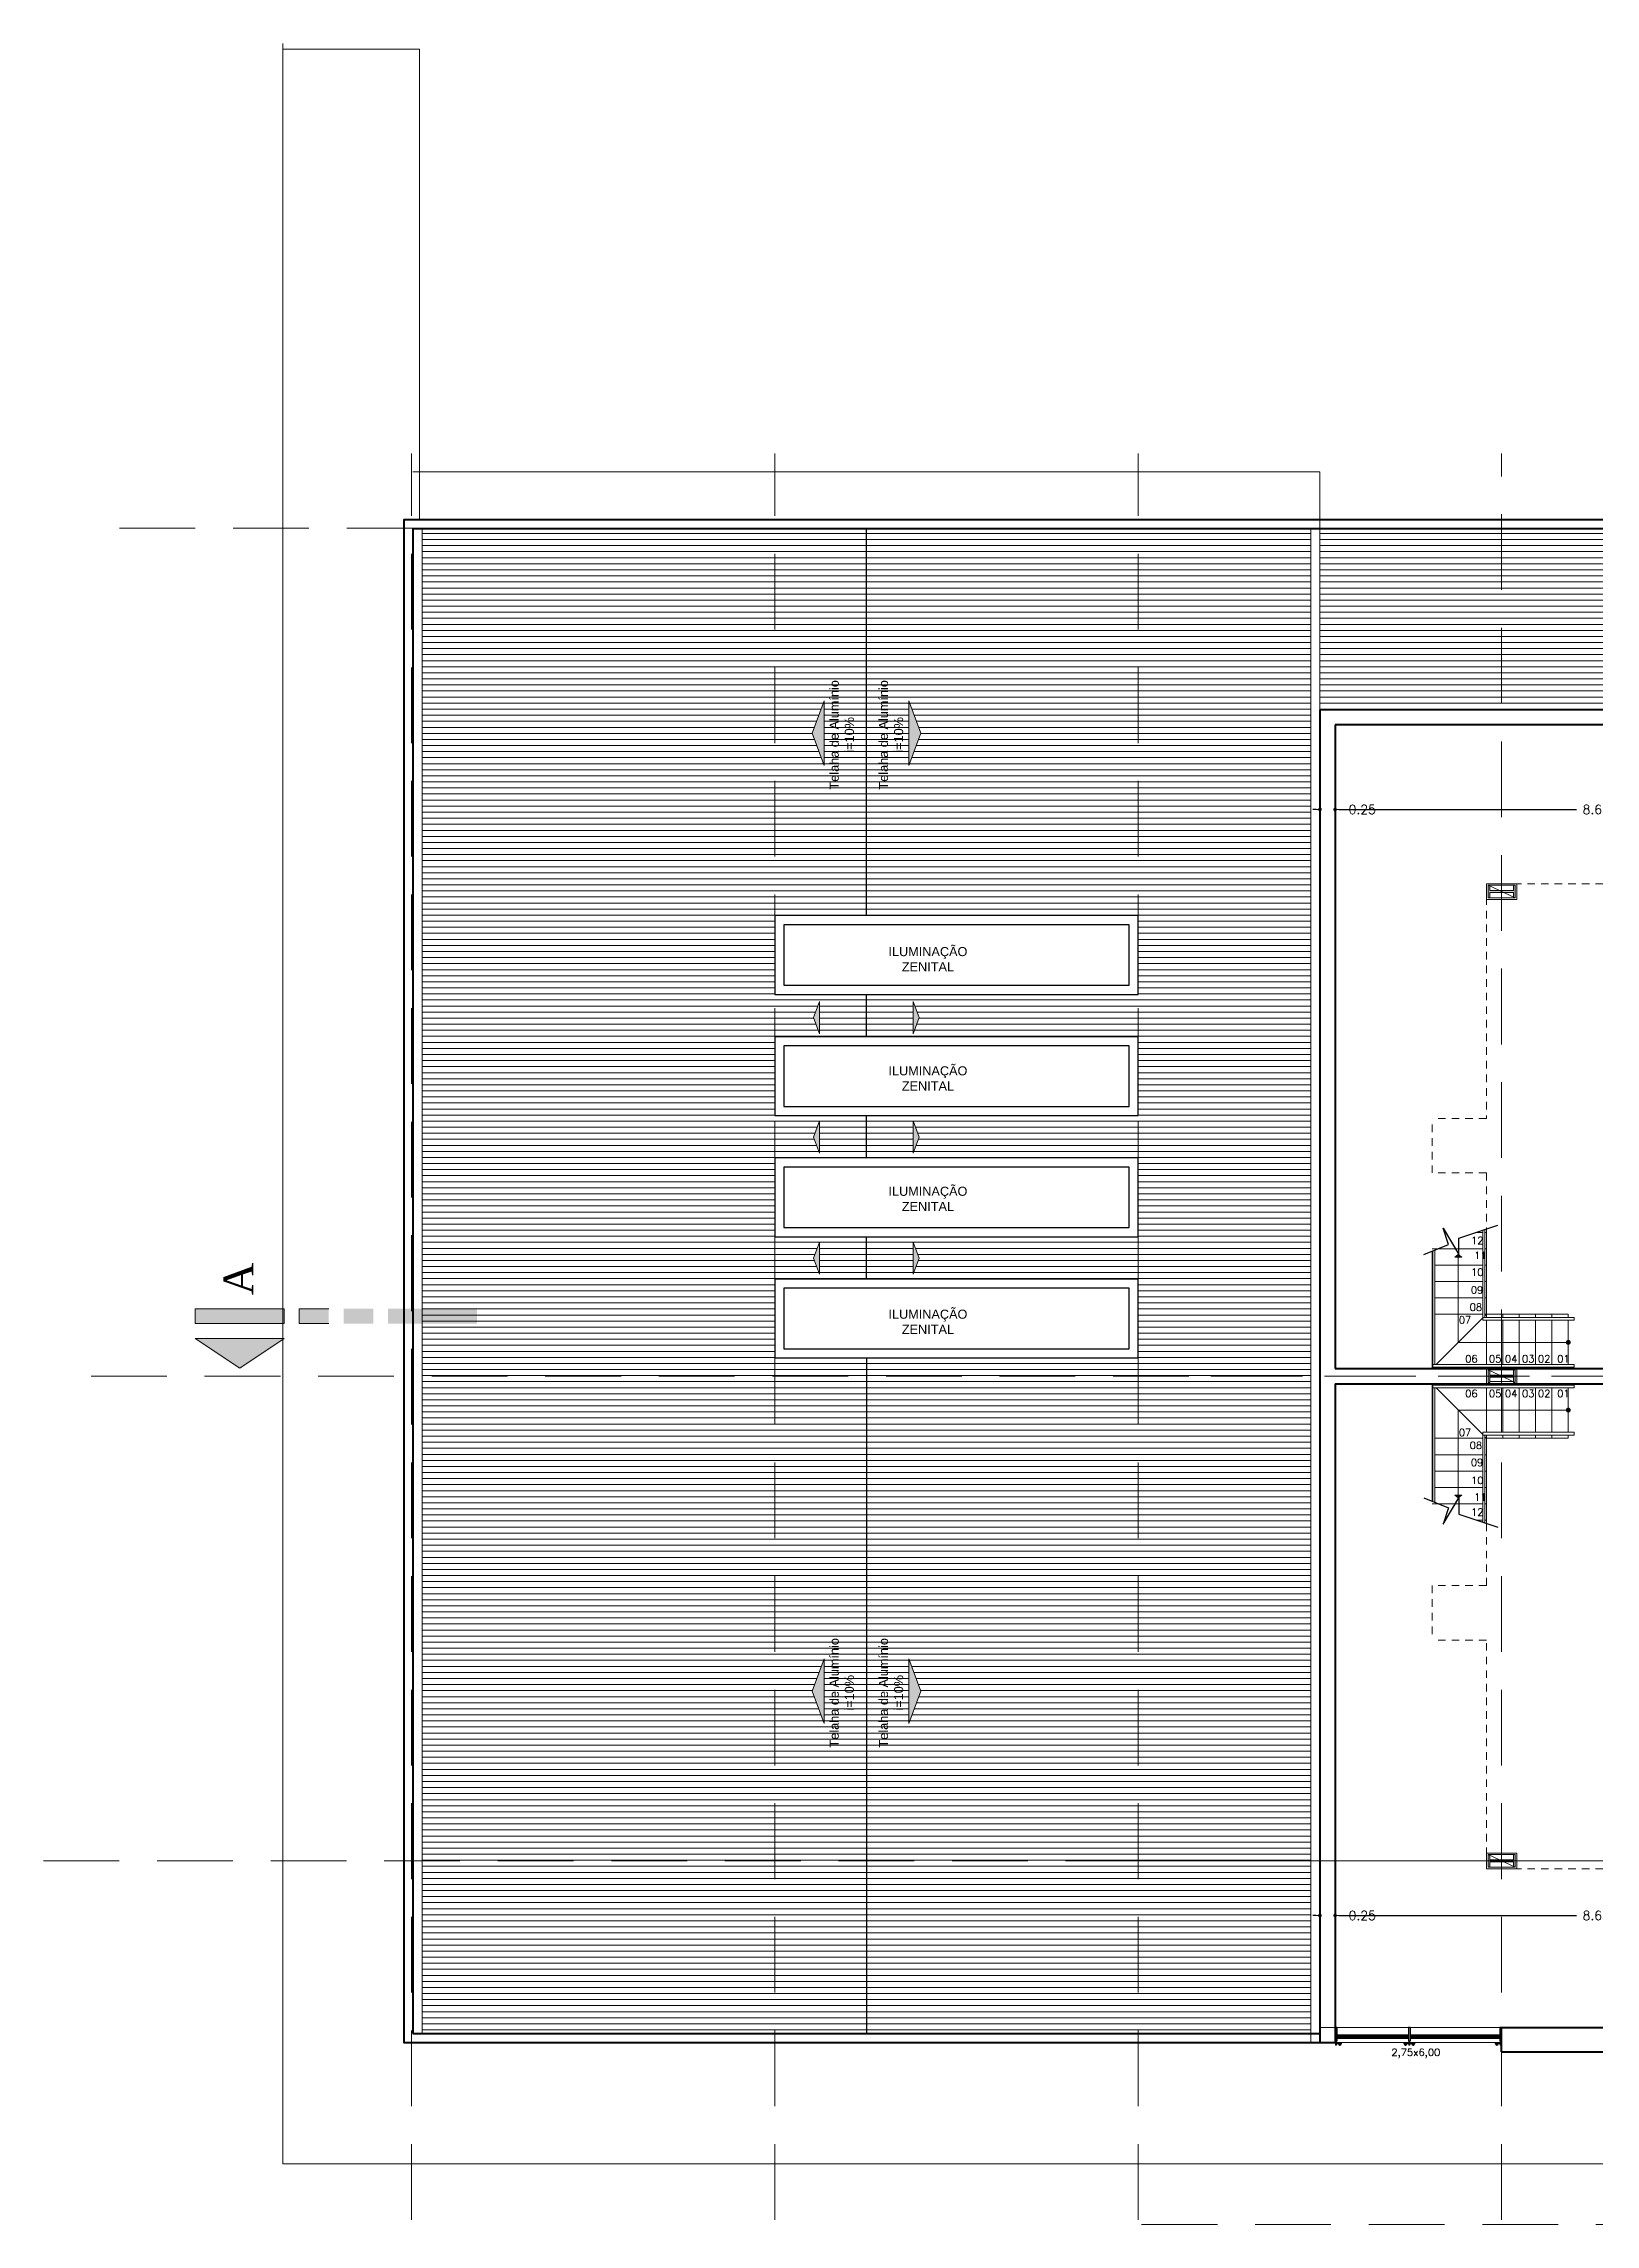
# Model space of a CAD drawing. Header units: millimetres. Extents: x 705 to 840, y 133 to 501.
# Drawn here: x 705.12 to 730.74, y 135.23 to 171.22 of the extents above; entities that cross this region are included whole.
import ezdxf

# ---------------------------------------------------------------- set-up
doc = ezdxf.new("R2010")
doc.units = ezdxf.units.MM
doc.header["$LTSCALE"] = 10
for name, pattern in [('DASHDOT', [25.4, 12.7, -6.35, 0, -6.35]), ('DASHED2', [0.375, 0.25, -0.125]), ('HIDDEN2', [0.1875, 0.125, -0.0625])]:
    doc.linetypes.add(name, pattern=pattern)
doc.layers.get('0').update_dxf_attribs({"color": 90})
for name, color, linetype, lineweight in [('CINZA', 252, 'Continuous', 13), ('cinza 03', 252, 'Continuous', 13), ('COTA', 90, 'Continuous', 9), ('HACHT', 90, 'Continuous', 9), ('linha estutura', 252, 'Continuous', 13), ('PAREDES 2', 50, 'Continuous', 50), ('Pilares', 16, 'Continuous', 20), ('pn 02', 16, 'Continuous', 20), ('pn 04', 130, 'Continuous', 40), ('PN-01', 90, 'Continuous', 13), ('PN-03', 180, 'Continuous', 30), ('texto', 16, 'Continuous', 20)]:
    doc.layers.add(name, color=color, linetype=linetype, lineweight=lineweight)
doc.styles.get("Standard").update_dxf_attribs({"font": 'simplex.shx'})
doc.dimstyles.new('1-100', dxfattribs={"dimtxt": 0.15, "dimasz": 0.06, "dimexe": 0.2, "dimexo": 0.1, "dimgap": 0.1, "dimtad": 0, "dimzin": 0, "dimdsep": 46, "dimtxsty": 'Standard', "dimblk": 'DOT', "dimcen": 0.09, "dimclrd": 90, "dimclre": 90, "dimclrt": 16, "dimadec": 0, "dimazin": 0, "dimtfac": 1, "dimtofl": 0, "dimtmove": 0, "dimatfit": 3, "dimldrblk": 'DOT', "dimfxl": 0, "dimtolj": 1, "dimtzin": 0, "dimarcsym": 0})
pattern_1 = [(0, (928.85459, 192.33744), (0, 0.1), [])]

# ---------------------------------------------------------------- blocks, each defined once
blk = doc.blocks.new('_DOT')
at = {"color": 0, "linetype": 'ByBlock'}
blk.add_line((-0.5, 0), (-1, 0), dxfattribs=at)
at = {"color": 0, "linetype": 'ByBlock', "const_width": 0.5}
blk.add_lwpolyline([(-0.25, 0, 1), (0.25, 0, 1)], format="xyb", close=True, dxfattribs=at)
blk = doc.blocks.new('*D14')
at = {"layer": 'linha estutura', "color": 90, "lineweight": -2}
for p, q in [((726.131, 140.326), (726.071, 140.326)), ((726.191, 140.322), (726.191, 140.126)), ((726.441, 140.322), (726.441, 140.126)), ((726.501, 140.326), (726.561, 140.326))]:
    blk.add_line(p, q, dxfattribs=at)
at = {"layer": 'linha estutura', "color": 90, "lineweight": -2, "xscale": 0.06, "yscale": 0.06, "zscale": 0.06}
blk.add_blockref('_DOT', (726.191, 140.326), dxfattribs=at)
at = {"layer": 'linha estutura', "color": 90, "lineweight": -2, "xscale": 0.06, "yscale": 0.06, "zscale": 0.06, "rotation": 180}
blk.add_blockref('_DOT', (726.441, 140.326), dxfattribs=at)
at = {"layer": 'linha estutura', "color": 16, "insert": (726.889, 140.326), "char_height": 0.15, "attachment_point": 5}
blk.add_mtext('\\A1;0.25', dxfattribs=at)
blk = doc.blocks.new('*D15')
at = {"layer": 'linha estutura', "color": 90, "lineweight": -2}
for p, q in [((726.441, 140.322), (726.441, 140.126)), ((726.501, 140.326), (730.425, 140.326)), ((735.006, 140.326), (731.082, 140.326)), ((735.066, 140.226), (735.066, 140.126))]:
    blk.add_line(p, q, dxfattribs=at)
at = {"layer": 'linha estutura', "color": 90, "lineweight": -2, "xscale": 0.06, "yscale": 0.06, "zscale": 0.06, "rotation": 180}
blk.add_blockref('_DOT', (726.441, 140.326), dxfattribs=at)
at = {"layer": 'linha estutura', "color": 90, "lineweight": -2, "xscale": 0.06, "yscale": 0.06, "zscale": 0.06}
blk.add_blockref('_DOT', (735.066, 140.326), dxfattribs=at)
at = {"layer": 'linha estutura', "color": 16, "insert": (730.753, 140.326), "char_height": 0.15, "attachment_point": 5}
blk.add_mtext('\\A1;8.63', dxfattribs=at)
blk = doc.blocks.new('*D27')
at = {"layer": 'linha estutura', "color": 90, "lineweight": -2}
for p, q in [((726.191, 158.531), (726.191, 158.782)), ((726.441, 158.531), (726.441, 158.782)), ((726.131, 158.582), (726.071, 158.582)), ((726.501, 158.582), (726.561, 158.582))]:
    blk.add_line(p, q, dxfattribs=at)
at = {"layer": 'linha estutura', "color": 90, "lineweight": -2, "xscale": 0.06, "yscale": 0.06, "zscale": 0.06}
blk.add_blockref('_DOT', (726.191, 158.582), dxfattribs=at)
at = {"layer": 'linha estutura', "color": 90, "lineweight": -2, "xscale": 0.06, "yscale": 0.06, "zscale": 0.06, "rotation": 180}
blk.add_blockref('_DOT', (726.441, 158.582), dxfattribs=at)
at = {"layer": 'linha estutura', "color": 16, "insert": (726.889, 158.582), "char_height": 0.15, "attachment_point": 5}
blk.add_mtext('\\A1;0.25', dxfattribs=at)
blk = doc.blocks.new('*D28')
at = {"layer": 'linha estutura', "color": 90, "lineweight": -2}
for p, q in [((726.441, 158.531), (726.441, 158.782)), ((735.066, 158.682), (735.066, 158.782)), ((726.501, 158.582), (730.425, 158.582)), ((735.006, 158.582), (731.082, 158.582))]:
    blk.add_line(p, q, dxfattribs=at)
at = {"layer": 'linha estutura', "color": 90, "lineweight": -2, "xscale": 0.06, "yscale": 0.06, "zscale": 0.06, "rotation": 180}
blk.add_blockref('_DOT', (726.441, 158.582), dxfattribs=at)
at = {"layer": 'linha estutura', "color": 90, "lineweight": -2, "xscale": 0.06, "yscale": 0.06, "zscale": 0.06}
blk.add_blockref('_DOT', (735.066, 158.582), dxfattribs=at)
at = {"layer": 'linha estutura', "color": 16, "insert": (730.753, 158.582), "char_height": 0.15, "attachment_point": 5}
blk.add_mtext('\\A1;8.63', dxfattribs=at)

msp = doc.modelspace()

# ---------------------------------------------------------------- hatches: boundary and pattern name
at = {"layer": 'cinza 03'}
h = msp.add_hatch(dxfattribs=at)
h.set_pattern_fill('_USER', color=256, scale=0.1, style=0, pattern_type=0)
h.set_pattern_definition(pattern_1)
h.paths.add_polyline_path([(717.191, 163.215), (711.366, 163.215), (711.366, 157.227), (717.191, 157.227)])
h.paths.add_polyline_path([(718.703, 163.215), (717.191, 163.215), (717.191, 157.227), (718.703, 157.227)])
h.paths.add_polyline_path([(718.003, 160.374), (718.003, 159.309), (717.806, 159.841)], flags=16)
h.paths.add_polyline_path([(718.703, 163.215), (718.703, 157.227), (723.191, 157.227), (723.191, 163.215)])
h.paths.add_polyline_path([(719.403, 160.374), (719.601, 159.841), (719.403, 159.309)], flags=16)
h.paths.add_polyline_path([(723.191, 157.227), (726.041, 157.227), (726.041, 160.227), (726.041, 163.215), (723.191, 163.215)])
h.paths.add_polyline_path([(726.041, 157.227), (723.191, 157.227), (723.191, 149.227), (726.041, 149.227)])
h.paths.add_polyline_path([(718.703, 157.227), (718.703, 156.83), (723.191, 156.83), (723.191, 157.227)])
h.paths.add_polyline_path([(717.191, 157.227), (717.191, 156.83), (718.703, 156.83), (718.703, 157.227)])
h.paths.add_polyline_path([(711.366, 157.227), (711.366, 149.227), (717.191, 149.227), (717.191, 157.227)])
h.paths.add_polyline_path([(718.703, 154.83), (718.703, 155.53), (717.191, 155.53), (717.191, 154.83)])
h.paths.add_polyline_path([(717.831, 155.147), (717.93, 155.413), (717.93, 154.881)], flags=16)
h.paths.add_polyline_path([(718.703, 155.53), (718.703, 154.83), (723.191, 154.83), (723.191, 155.53)])
h.paths.add_polyline_path([(719.576, 155.147), (719.477, 154.881), (719.477, 155.413)], flags=16)
h.paths.add_polyline_path([(723.191, 152.83), (723.191, 153.53), (718.703, 153.53), (718.703, 152.83)])
h.paths.add_polyline_path([(719.576, 153.175), (719.477, 152.909), (719.477, 153.441)], flags=16)
h.paths.add_polyline_path([(718.703, 152.83), (718.703, 153.53), (717.191, 153.53), (717.191, 152.83)])
h.paths.add_polyline_path([(717.93, 152.909), (717.831, 153.175), (717.93, 153.441)], flags=16)
h.paths.add_polyline_path([(717.191, 151.53), (717.191, 150.83), (718.703, 150.83), (718.703, 151.53)])
h.paths.add_polyline_path([(717.93, 150.91), (717.831, 151.176), (717.93, 151.442)], flags=16)
h.paths.add_polyline_path([(723.191, 150.83), (723.191, 151.53), (718.703, 151.53), (718.703, 150.83)])
h.paths.add_polyline_path([(719.576, 151.176), (719.477, 150.91), (719.477, 151.442)], flags=16)
h.paths.add_polyline_path([(723.191, 149.227), (723.191, 149.53), (718.703, 149.53), (718.703, 149.227)])
h.paths.add_polyline_path([(717.191, 149.53), (717.191, 149.227), (718.703, 149.227), (718.703, 149.53)])
h.paths.add_polyline_path([(717.191, 141.227), (718.703, 141.227), (718.703, 149.227), (717.191, 149.227)])
h.paths.add_polyline_path([(718.003, 144.562), (718.003, 143.496), (717.806, 144.029)], flags=16)
h.paths.add_polyline_path([(717.191, 149.227), (711.366, 149.227), (711.366, 141.227), (717.191, 141.227)])
h.paths.add_polyline_path([(711.366, 141.227), (711.366, 138.377), (717.191, 138.377), (717.191, 141.227)])
h.paths.add_polyline_path([(717.191, 138.377), (718.703, 138.377), (718.703, 141.227), (717.191, 141.227)])
h.paths.add_polyline_path([(718.703, 141.227), (718.703, 138.377), (723.191, 138.377), (723.191, 141.227)])
h.paths.add_polyline_path([(723.191, 141.227), (723.191, 149.227), (718.703, 149.227), (718.703, 141.227)])
h.paths.add_polyline_path([(719.403, 143.496), (719.403, 144.562), (719.601, 144.029)], flags=16)
h.paths.add_polyline_path([(723.191, 141.227), (726.041, 141.227), (726.041, 149.227), (723.191, 149.227)])
h.paths.add_polyline_path([(723.191, 138.377), (726.041, 138.377), (726.041, 141.227), (723.191, 141.227)])
h.paths.add_polyline_path([(718.052, 158.88), (718.052, 160.748), (718.536, 160.748), (718.536, 158.88)], flags=24)
h.paths.add_polyline_path([(718.871, 158.88), (718.871, 160.748), (719.355, 160.748), (719.355, 158.88)], flags=24)
h.paths.add_polyline_path([(718.052, 143.068), (718.052, 144.936), (718.536, 144.936), (718.536, 143.068)], flags=24)
h.paths.add_polyline_path([(718.871, 143.068), (718.871, 144.936), (719.355, 144.936), (719.355, 143.068)], flags=24)
h.paths.add_polyline_path([(722.171, 144.297), (725.44, 144.297), (725.44, 143.99), (722.171, 143.99)], flags=9)
h = msp.add_hatch(dxfattribs=at)
h.set_pattern_fill('_USER', color=256, scale=0.1, style=0, pattern_type=0)
h.set_pattern_definition(pattern_1)
h.paths.add_polyline_path([(729.191, 163.215), (726.191, 163.215), (726.191, 160.227), (729.191, 160.227)])
h.paths.add_polyline_path([(733.616, 163.215), (729.191, 163.215), (729.191, 160.227), (733.616, 160.227)])
h.paths.add_polyline_path([(732.718, 161.54), (732.916, 162.073), (732.916, 161.007)], flags=16)
h.paths.add_polyline_path([(735.191, 163.215), (733.616, 163.215), (733.616, 160.227), (735.191, 160.227)])
h.paths.add_polyline_path([(734.316, 162.073), (734.514, 161.54), (734.316, 161.007)], flags=16)
h.paths.add_polyline_path([(741.041, 163.215), (735.191, 163.215), (735.191, 160.227), (741.041, 160.227)])
h.paths.add_polyline_path([(747.191, 163.215), (741.241, 163.215), (741.241, 160.227), (747.191, 160.227)])
h.paths.add_polyline_path([(746.293, 161.54), (746.491, 162.073), (746.491, 161.007)], flags=16)
h.paths.add_polyline_path([(752.866, 163.215), (747.191, 163.215), (747.191, 160.227), (750.456, 160.227), (752.866, 160.227)])
h.paths.add_polyline_path([(748.153, 161.54), (747.955, 161.007), (747.955, 162.073)], flags=16)
h.paths.add_polyline_path([(732.964, 160.579), (732.964, 162.447), (733.448, 162.447), (733.448, 160.579)], flags=24)
h.paths.add_polyline_path([(733.784, 160.579), (733.784, 162.447), (734.267, 162.447), (734.267, 160.579)], flags=24)
h.paths.add_polyline_path([(746.539, 160.579), (746.539, 162.447), (747.023, 162.447), (747.023, 160.579)], flags=24)
h.paths.add_polyline_path([(747.359, 160.579), (747.359, 162.447), (747.842, 162.447), (747.842, 160.579)], flags=24)
at = {"layer": 'Pilares'}
for points in [[(728.966, 157.332), (728.966, 157.122), (728.996, 157.122), (728.996, 157.212), (729.386, 157.212), (729.386, 157.122), (729.416, 157.122), (729.416, 157.332), (729.386, 157.332), (729.386, 157.242), (728.996, 157.242), (728.996, 157.332)], [(728.966, 149.332), (728.966, 149.122), (728.996, 149.122), (728.996, 149.212), (729.386, 149.212), (729.386, 149.122), (729.416, 149.122), (729.416, 149.332), (729.386, 149.332), (729.386, 149.242), (728.996, 149.242), (728.996, 149.332)], [(728.966, 141.332), (728.966, 141.122), (728.996, 141.122), (728.996, 141.212), (729.386, 141.212), (729.386, 141.122), (729.416, 141.122), (729.416, 141.332), (729.386, 141.332), (729.386, 141.242), (728.996, 141.242), (728.996, 141.332)]]:
    msp.add_hatch(color=256, dxfattribs=at).paths.add_polyline_path(points)
at = {"layer": 'PN-01'}
for points in [[(717.806, 159.841), (718.003, 160.374), (718.003, 159.309)], [(719.601, 159.841), (719.403, 160.374), (719.403, 159.309)], [(717.831, 155.147), (717.93, 155.413), (717.93, 154.881)], [(719.576, 155.147), (719.477, 155.413), (719.477, 154.881)], [(717.831, 153.175), (717.93, 153.441), (717.93, 152.909)], [(719.576, 153.175), (719.477, 153.441), (719.477, 152.909)], [(717.831, 151.176), (717.93, 151.442), (717.93, 150.91)], [(719.576, 151.176), (719.477, 151.442), (719.477, 150.91)], [(728.475, 151.236), (728.531, 151.193), (728.42, 151.193)], [(728.475, 147.218), (728.531, 147.261), (728.42, 147.261)], [(717.806, 144.029), (718.003, 144.562), (718.003, 143.496)], [(719.601, 144.029), (719.403, 144.562), (719.403, 143.496)]]:
    msp.add_hatch(color=256, dxfattribs=at).paths.add_polyline_path(points)
at = {"layer": 'PN-01', "ltscale": 0.05}
h = msp.add_hatch(color=256, dxfattribs=at)
h.paths.add_polyline_path([(708.355, 149.362), (707.62, 149.852), (709.09, 149.852)])
h.paths.add_polyline_path([(709.09, 150.097), (707.62, 150.097), (707.62, 150.342), (709.09, 150.342)])
h.paths.add_polyline_path([(709.825, 150.097), (709.335, 150.097), (709.335, 150.342), (709.825, 150.342)])
h.paths.add_polyline_path([(710.56, 150.097), (710.07, 150.097), (710.07, 150.342), (710.56, 150.342)])
h.paths.add_polyline_path([(711.528, 150.097), (710.805, 150.097), (710.805, 150.342), (711.528, 150.342)])
h.paths.add_polyline_path([(712.275, 150.097), (711.528, 150.097), (711.528, 150.342), (712.275, 150.342)])

# ---------------------------------------------------------------- linework, layer by layer
at = {"layer": 'CINZA'}
for p, q in [((727.652, 138.349), (726.471, 138.349)), ((727.652, 138.334), (726.471, 138.334)), ((727.652, 138.315), (726.471, 138.315)), ((727.652, 138.3), (726.471, 138.3)), ((729.161, 138.349), (727.682, 138.349)), ((729.161, 138.334), (727.682, 138.334)), ((729.161, 138.315), (727.682, 138.315)), ((729.161, 138.3), (727.682, 138.3))]:
    msp.add_line(p, q, dxfattribs=at)
at = {"layer": 'cinza 03'}
for p, q in [((709.066, 136.227), (709.066, 171.223)), ((711.326, 171.131), (709.066, 171.131)), ((711.326, 163.365), (711.326, 171.131)), ((729.191, 138.477), (726.191, 138.477)), ((709.066, 136.227), (752.566, 136.227))]:
    msp.add_line(p, q, dxfattribs=at)
at = {"layer": 'cinza 03', "linetype": 'HIDDEN2', "ltscale": 0.1}
for p, q in [((728.941, 157.357), (741.291, 157.357)), ((728.941, 157.357), (728.941, 153.482)), ((728.941, 153.482), (728.041, 153.482)), ((728.041, 152.582), (728.041, 153.482)), ((728.041, 152.582), (728.041, 153.482)), ((728.941, 152.582), (728.041, 152.582)), ((728.941, 151.557), (728.941, 152.582)), ((728.941, 146.797), (728.941, 145.772)), ((728.041, 145.772), (728.041, 144.872)), ((728.941, 145.772), (728.041, 145.772)), ((728.041, 145.772), (728.041, 144.872)), ((728.941, 144.872), (728.041, 144.872)), ((728.941, 141.097), (728.941, 144.872)), ((728.941, 141.097), (753.191, 141.097))]:
    msp.add_line(p, q, dxfattribs=at)
at = {"layer": 'cinza 03'}
for points in [[(726.191, 163.215), (726.191, 164.154), (711.216, 164.154)], [(728.055, 150.199), (728.055, 150.152)], [(728.055, 148.255), (728.055, 148.302)]]:
    msp.add_lwpolyline(points, dxfattribs=at)
at = {"layer": 'HACHT'}
for p, q in [((727.652, 138.355), (726.471, 138.355)), ((727.652, 138.295), (726.471, 138.295)), ((729.161, 138.355), (727.682, 138.355)), ((729.161, 138.295), (727.682, 138.295)), ((726.464, 138.188), (726.447, 138.188)), ((727.675, 138.188), (727.658, 138.188)), ((729.184, 138.188), (729.167, 138.188))]:
    msp.add_line(p, q, dxfattribs=at)
at = {"layer": 'linha estutura', "linetype": 'DASHED2', "ltscale": 0.5}
for p, q in [((711.191, 135.303), (711.191, 164.456)), ((717.191, 135.303), (717.191, 164.456)), ((723.191, 135.303), (723.191, 164.456)), ((729.191, 149.08), (729.191, 164.456)), ((729.191, 149.08), (729.191, 164.456)), ((706.372, 163.227), (786.722, 163.227)), ((723.297, 163.227), (767.656, 163.227)), ((705.901, 149.227), (792.731, 149.227)), ((724.39, 149.227), (771.017, 149.227)), ((729.191, 148.302), (729.191, 149.033)), ((729.191, 148.302), (729.191, 149.033)), ((729.191, 135.303), (729.191, 148.255)), ((729.191, 135.303), (729.191, 148.255)), ((705.117, 141.227), (793.371, 141.227)), ((723.247, 141.227), (770.918, 141.227)), ((723.247, 135.227), (770.918, 135.227))]:
    msp.add_line(p, q, dxfattribs=at)
at = {"layer": 'PAREDES 2'}
for p, q in [((726.191, 160.227), (726.191, 138.227)), ((747.266, 160.227), (726.191, 160.227)), ((726.441, 159.977), (726.441, 149.352)), ((735.066, 159.977), (726.441, 159.977)), ((726.441, 149.352), (731.916, 149.352)), ((726.441, 149.102), (732.316, 149.102)), ((726.441, 149.102), (726.441, 138.227)), ((726.191, 138.227), (726.441, 138.227)), ((729.191, 138.477), (735.066, 138.477)), ((729.191, 138.077), (729.191, 138.477)), ((729.191, 138.077), (735.191, 138.077))]:
    msp.add_line(p, q, dxfattribs=at)
msp.add_lwpolyline([(747.266, 160.227), (726.191, 160.227), (726.191, 160.227)], dxfattribs=at)
at = {"layer": 'Pilares'}
for p, q in [((728.941, 157.357), (728.941, 157.097)), ((728.941, 157.357), (729.441, 157.357)), ((728.966, 157.332), (729.416, 157.332)), ((729.416, 157.122), (728.966, 157.332)), ((729.441, 157.357), (729.441, 157.097)), ((728.941, 157.097), (729.441, 157.097)), ((728.966, 157.122), (729.416, 157.122)), ((728.941, 149.357), (728.941, 149.097)), ((728.941, 149.357), (729.441, 149.357)), ((728.966, 149.332), (729.416, 149.332)), ((729.416, 149.122), (728.966, 149.332)), ((729.441, 149.357), (729.441, 149.097)), ((728.941, 141.357), (728.941, 141.097)), ((728.941, 141.357), (729.441, 141.357)), ((728.966, 141.332), (729.416, 141.332)), ((729.416, 141.122), (728.966, 141.332)), ((728.966, 141.122), (729.416, 141.122)), ((729.441, 141.357), (729.441, 141.097)), ((728.941, 141.097), (729.441, 141.097))]:
    msp.add_line(p, q, dxfattribs=at)
at = {"layer": 'Pilares', "linetype": 'Continuous'}
for p, q in [((728.996, 157.242), (728.996, 157.332)), ((729.386, 157.242), (729.386, 157.332)), ((728.996, 157.242), (729.386, 157.242)), ((728.996, 157.122), (728.996, 157.212)), ((728.996, 157.212), (729.386, 157.212)), ((729.386, 157.122), (729.386, 157.212)), ((728.996, 149.242), (728.996, 149.332)), ((728.996, 149.242), (729.386, 149.242)), ((728.996, 149.122), (728.996, 149.212)), ((728.996, 149.212), (729.386, 149.212)), ((728.996, 149.142), (729.386, 149.142)), ((729.386, 149.242), (729.386, 149.332)), ((729.386, 149.122), (729.386, 149.212)), ((728.996, 141.242), (728.996, 141.332)), ((728.996, 141.242), (729.386, 141.242)), ((728.996, 141.122), (728.996, 141.212)), ((728.996, 141.212), (729.386, 141.212)), ((729.386, 141.242), (729.386, 141.332)), ((729.386, 141.122), (729.386, 141.212))]:
    msp.add_line(p, q, dxfattribs=at)
for points in [[(728.996, 157.332), (728.966, 157.332), (728.966, 157.122), (728.996, 157.122)], [(729.386, 157.122), (729.416, 157.122), (729.416, 157.332), (729.386, 157.332)], [(728.996, 149.332), (728.966, 149.332), (728.966, 149.122), (728.996, 149.122)], [(729.386, 149.122), (729.416, 149.122), (729.416, 149.332), (729.386, 149.332)], [(728.996, 141.332), (728.966, 141.332), (728.966, 141.122), (728.996, 141.122)], [(729.386, 141.122), (729.416, 141.122), (729.416, 141.332), (729.386, 141.332)]]:
    msp.add_lwpolyline(points, dxfattribs=at)
at = {"layer": 'pn 02'}
for p, q in [((728.266, 151.602), (728.247, 151.602)), ((728.88, 151.602), (728.774, 151.602)), ((728.941, 151.602), (728.914, 151.602)), ((728.941, 150.252), (728.941, 151.657)), ((728.88, 151.332), (728.041, 151.332)), ((728.041, 149.352), (728.041, 151.292)), ((728.941, 151.332), (728.914, 151.332)), ((728.055, 151.062), (728.041, 151.062)), ((728.88, 151.062), (728.088, 151.062)), ((728.941, 151.062), (728.914, 151.062)), ((728.055, 150.792), (728.041, 150.792)), ((728.055, 150.522), (728.041, 150.522)), ((728.88, 150.792), (728.088, 150.792)), ((728.88, 150.522), (728.088, 150.522)), ((728.941, 150.792), (728.914, 150.792)), ((728.941, 150.522), (728.914, 150.522)), ((707.62, 150.342), (709.09, 150.342)), ((707.62, 150.097), (707.62, 150.342)), ((709.09, 150.342), (709.09, 150.097)), ((709.335, 150.342), (709.335, 150.097)), ((709.335, 150.342), (709.825, 150.342)), ((728.055, 150.252), (728.041, 150.252)), ((728.88, 150.252), (728.088, 150.252)), ((728.88, 150.191), (728.11, 149.421)), ((728.941, 150.252), (728.914, 150.252)), ((728.941, 150.252), (728.914, 150.225)), ((730.291, 150.252), (728.941, 150.252)), ((728.941, 150.252), (728.941, 150.199)), ((728.941, 150.152), (728.941, 149.421)), ((729.211, 150.252), (729.211, 150.199)), ((729.211, 150.152), (729.211, 149.421)), ((729.481, 150.252), (729.481, 150.199)), ((729.481, 150.152), (729.481, 149.421)), ((729.751, 150.252), (729.751, 150.199)), ((729.751, 150.152), (729.751, 149.421)), ((730.021, 150.252), (730.021, 150.199)), ((730.021, 150.152), (730.021, 149.421)), ((730.291, 150.252), (730.291, 150.199)), ((730.291, 150.152), (730.291, 149.421)), ((709.09, 150.097), (707.62, 150.097)), ((709.09, 149.852), (707.62, 149.852)), ((709.825, 150.097), (709.335, 150.097)), ((728.063, 149.374), (728.041, 149.352)), ((728.041, 149.102), (728.041, 147.163)), ((728.063, 149.08), (728.041, 149.102)), ((728.88, 148.263), (728.11, 149.033)), ((728.941, 149.374), (728.941, 149.352)), ((728.941, 149.08), (728.941, 149.102)), ((728.941, 148.302), (728.941, 149.033)), ((729.211, 149.374), (729.211, 149.352)), ((729.211, 149.08), (729.211, 149.102)), ((729.211, 148.302), (729.211, 149.033)), ((729.481, 149.374), (729.481, 149.352)), ((729.481, 149.08), (729.481, 149.102)), ((729.481, 148.302), (729.481, 149.033)), ((729.751, 149.374), (729.751, 149.352)), ((729.751, 149.08), (729.751, 149.102)), ((729.751, 148.302), (729.751, 149.033)), ((730.021, 149.374), (730.021, 149.352)), ((730.021, 149.08), (730.021, 149.102)), ((730.021, 148.302), (730.021, 149.033)), ((730.291, 149.374), (730.291, 149.352)), ((730.291, 149.08), (730.291, 149.102)), ((730.291, 148.302), (730.291, 149.033)), ((728.055, 148.202), (728.041, 148.202)), ((728.88, 148.202), (728.088, 148.202)), ((728.941, 148.202), (728.914, 148.229)), ((728.941, 148.202), (728.914, 148.202)), ((728.941, 148.202), (728.941, 148.255)), ((730.291, 148.202), (728.941, 148.202)), ((728.941, 148.202), (728.941, 146.797)), ((729.211, 148.202), (729.211, 148.255)), ((729.481, 148.202), (729.481, 148.255)), ((729.751, 148.202), (729.751, 148.255)), ((730.021, 148.202), (730.021, 148.255)), ((730.291, 148.202), (730.291, 148.255)), ((728.055, 147.932), (728.041, 147.932)), ((728.055, 147.662), (728.041, 147.662)), ((728.88, 147.932), (728.088, 147.932)), ((728.88, 147.662), (728.088, 147.662)), ((728.941, 147.932), (728.914, 147.932)), ((728.941, 147.662), (728.914, 147.662)), ((728.055, 147.392), (728.041, 147.392)), ((728.88, 147.392), (728.088, 147.392)), ((728.941, 147.392), (728.914, 147.392)), ((728.88, 147.122), (728.041, 147.122)), ((728.941, 147.122), (728.914, 147.122)), ((728.266, 146.852), (728.247, 146.852)), ((728.88, 146.852), (728.774, 146.852)), ((728.941, 146.852), (728.914, 146.852))]:
    msp.add_line(p, q, dxfattribs=at)
at = {"layer": 'pn 02', "ltscale": 0.05}
for q in [(708.355, 149.362), (709.09, 149.852), (709.09, 149.852)]:
    msp.add_line((707.62, 149.852), q, dxfattribs=at)
at = {"layer": 'pn 02'}
for points in [[(728.88, 151.637), (728.88, 150.152), (728.914, 150.152)], [(728.914, 150.199), (728.914, 151.648)], [(728.055, 151.297), (728.055, 149.374), (728.088, 149.374)], [(728.088, 149.421), (728.088, 151.311)], [(728.88, 150.152), (730.39, 150.152), (730.39, 150.199), (728.88, 150.199)], [(728.055, 147.157), (728.055, 149.08), (728.088, 149.08)], [(728.088, 149.033), (728.088, 147.143)], [(728.88, 148.302), (730.39, 148.302), (730.39, 148.255), (728.88, 148.255)], [(728.88, 146.817), (728.88, 148.302), (728.914, 148.302)], [(728.914, 148.255), (728.914, 146.806)]]:
    msp.add_lwpolyline(points, dxfattribs=at)
for points in [[(728.055, 149.374), (730.39, 149.374), (730.39, 149.421), (728.055, 149.421)], [(728.055, 149.08), (730.39, 149.08), (730.39, 149.033), (728.055, 149.033)]]:
    msp.add_lwpolyline(points, close=True, dxfattribs=at)
at = {"layer": 'pn 04'}
for p, q in [((711.216, 163.215), (711.216, 138.377)), ((711.216, 138.377), (726.191, 138.377))]:
    msp.add_line(p, q, dxfattribs=at)
for points in [[(753.066, 163.365), (711.066, 163.365), (711.066, 138.227), (726.191, 138.227)], [(753.066, 163.215), (711.216, 163.215)]]:
    msp.add_lwpolyline(points, dxfattribs=at)
at = {"layer": 'PN-01'}
for p, q in [((711.366, 163.215), (711.366, 138.377)), ((726.041, 160.227), (726.041, 163.215)), ((726.191, 160.227), (726.191, 163.215)), ((726.041, 160.227), (726.041, 138.227)), ((728.475, 149.786), (728.475, 151.193)), ((730.291, 149.786), (728.475, 149.786)), ((730.291, 148.668), (728.475, 148.668)), ((728.475, 148.668), (728.475, 147.261)), ((726.441, 138.227), (729.191, 138.227)), ((726.447, 138.249), (726.447, 138.188)), ((726.464, 138.249), (726.464, 138.188)), ((726.545, 138.226), (726.464, 138.226)), ((726.49, 138.219), (726.49, 138.226)), ((726.545, 138.219), (726.545, 138.226)), ((727.577, 138.219), (727.577, 138.226)), ((727.577, 138.226), (727.658, 138.226)), ((727.632, 138.219), (727.632, 138.226)), ((727.658, 138.249), (727.658, 138.188)), ((727.675, 138.249), (727.675, 138.188)), ((727.756, 138.226), (727.675, 138.226)), ((727.701, 138.219), (727.701, 138.226)), ((727.756, 138.219), (727.756, 138.226)), ((729.086, 138.219), (729.086, 138.226)), ((729.086, 138.226), (729.167, 138.226)), ((729.142, 138.219), (729.142, 138.226)), ((729.167, 138.249), (729.167, 138.188)), ((729.184, 138.249), (729.184, 138.188)), ((726.502, 138.219), (726.464, 138.219)), ((726.545, 138.213), (726.464, 138.213)), ((726.545, 138.207), (726.464, 138.207)), ((726.49, 138.213), (726.49, 138.207)), ((726.536, 138.219), (726.502, 138.219)), ((726.504, 138.213), (726.504, 138.207)), ((726.511, 138.198), (726.504, 138.194)), ((726.504, 138.194), (726.504, 138.188)), ((726.511, 138.219), (726.507, 138.213)), ((726.53, 138.215), (726.508, 138.215)), ((726.529, 138.217), (726.509, 138.217)), ((726.53, 138.216), (726.509, 138.216)), ((726.511, 138.207), (726.511, 138.198)), ((726.515, 138.184), (726.512, 138.178)), ((726.516, 138.183), (726.514, 138.178)), ((726.515, 138.188), (726.515, 138.184)), ((726.516, 138.188), (726.516, 138.183)), ((726.518, 138.213), (726.518, 138.178)), ((726.519, 138.213), (726.519, 138.173)), ((726.52, 138.213), (726.52, 138.179)), ((726.52, 138.213), (726.52, 138.178)), ((726.522, 138.188), (726.522, 138.183)), ((726.522, 138.183), (726.524, 138.178)), ((726.523, 138.188), (726.523, 138.184)), ((726.523, 138.184), (726.526, 138.178)), ((726.528, 138.219), (726.532, 138.213)), ((726.528, 138.207), (726.528, 138.198)), ((726.528, 138.198), (726.535, 138.194)), ((726.534, 138.213), (726.534, 138.207)), ((726.535, 138.194), (726.535, 138.188)), ((726.545, 138.219), (726.536, 138.219)), ((726.545, 138.213), (726.545, 138.207)), ((727.577, 138.219), (727.587, 138.219)), ((727.577, 138.213), (727.577, 138.207)), ((727.577, 138.213), (727.658, 138.213)), ((727.577, 138.207), (727.658, 138.207)), ((727.587, 138.219), (727.62, 138.219)), ((727.588, 138.213), (727.588, 138.207)), ((727.595, 138.198), (727.588, 138.194)), ((727.588, 138.194), (727.588, 138.188)), ((727.595, 138.219), (727.591, 138.213)), ((727.592, 138.215), (727.615, 138.215)), ((727.593, 138.216), (727.614, 138.216)), ((727.594, 138.217), (727.613, 138.217)), ((727.595, 138.207), (727.595, 138.198)), ((727.599, 138.184), (727.597, 138.178)), ((727.6, 138.183), (727.598, 138.178)), ((727.599, 138.188), (727.599, 138.184)), ((727.6, 138.188), (727.6, 138.183)), ((727.602, 138.213), (727.602, 138.179)), ((727.602, 138.213), (727.602, 138.178)), ((727.603, 138.213), (727.603, 138.173)), ((727.605, 138.213), (727.605, 138.178)), ((727.606, 138.188), (727.606, 138.183)), ((727.606, 138.183), (727.609, 138.178)), ((727.607, 138.188), (727.607, 138.184)), ((727.607, 138.184), (727.61, 138.178)), ((727.611, 138.207), (727.611, 138.198)), ((727.611, 138.198), (727.618, 138.194)), ((727.612, 138.219), (727.616, 138.213)), ((727.618, 138.213), (727.618, 138.207)), ((727.618, 138.194), (727.618, 138.188)), ((727.62, 138.219), (727.658, 138.219)), ((727.632, 138.213), (727.632, 138.207)), ((727.713, 138.219), (727.675, 138.219)), ((727.756, 138.213), (727.675, 138.213)), ((727.756, 138.207), (727.675, 138.207)), ((727.701, 138.213), (727.701, 138.207)), ((727.746, 138.219), (727.713, 138.219)), ((727.715, 138.213), (727.715, 138.207)), ((727.722, 138.198), (727.715, 138.194)), ((727.715, 138.194), (727.715, 138.188)), ((727.721, 138.219), (727.717, 138.213)), ((727.741, 138.215), (727.718, 138.215)), ((727.74, 138.216), (727.719, 138.216)), ((727.739, 138.217), (727.72, 138.217)), ((727.722, 138.207), (727.722, 138.198)), ((727.726, 138.184), (727.723, 138.178)), ((727.727, 138.183), (727.724, 138.178)), ((727.726, 138.188), (727.726, 138.184)), ((727.727, 138.188), (727.727, 138.183)), ((727.728, 138.213), (727.728, 138.178)), ((727.73, 138.213), (727.73, 138.173)), ((727.731, 138.213), (727.731, 138.179)), ((727.731, 138.213), (727.731, 138.178)), ((727.733, 138.188), (727.733, 138.183)), ((727.733, 138.183), (727.735, 138.178)), ((727.734, 138.188), (727.734, 138.184)), ((727.734, 138.184), (727.736, 138.178)), ((727.738, 138.219), (727.742, 138.213)), ((727.738, 138.207), (727.738, 138.198)), ((727.738, 138.198), (727.745, 138.194)), ((727.745, 138.213), (727.745, 138.207)), ((727.745, 138.194), (727.745, 138.188)), ((727.756, 138.219), (727.746, 138.219)), ((727.756, 138.213), (727.756, 138.207)), ((729.086, 138.219), (729.096, 138.219)), ((729.086, 138.213), (729.086, 138.207)), ((729.086, 138.213), (729.167, 138.213)), ((729.086, 138.207), (729.167, 138.207)), ((729.096, 138.219), (729.129, 138.219)), ((729.104, 138.198), (729.097, 138.194)), ((729.097, 138.194), (729.097, 138.188)), ((729.098, 138.213), (729.098, 138.207)), ((729.104, 138.219), (729.1, 138.213)), ((729.101, 138.215), (729.124, 138.215)), ((729.102, 138.216), (729.123, 138.216)), ((729.103, 138.217), (729.122, 138.217)), ((729.104, 138.207), (729.104, 138.198)), ((729.109, 138.184), (729.106, 138.178)), ((729.11, 138.183), (729.107, 138.178)), ((729.109, 138.188), (729.109, 138.184)), ((729.11, 138.188), (729.11, 138.183)), ((729.111, 138.213), (729.111, 138.179)), ((729.111, 138.213), (729.111, 138.178)), ((729.113, 138.213), (729.113, 138.173)), ((729.114, 138.213), (729.114, 138.178)), ((729.116, 138.188), (729.116, 138.183)), ((729.116, 138.183), (729.118, 138.178)), ((729.117, 138.188), (729.117, 138.184)), ((729.117, 138.184), (729.119, 138.178)), ((729.121, 138.219), (729.125, 138.213)), ((729.121, 138.207), (729.121, 138.198)), ((729.121, 138.198), (729.128, 138.194)), ((729.128, 138.213), (729.128, 138.207)), ((729.128, 138.194), (729.128, 138.188)), ((729.129, 138.219), (729.167, 138.219)), ((729.142, 138.213), (729.142, 138.207))]:
    msp.add_line(p, q, dxfattribs=at)
at = {"layer": 'PN-01', "ltscale": 0.05}
msp.add_line((708.355, 149.362), (709.09, 149.852), dxfattribs=at)
at = {"layer": 'PN-01'}
for points in [[(717.806, 159.841), (718.003, 160.374), (718.003, 159.309)], [(719.601, 159.841), (719.403, 160.374), (719.403, 159.309)], [(717.831, 155.147), (717.93, 155.413), (717.93, 154.881)], [(719.576, 155.147), (719.477, 155.413), (719.477, 154.881)], [(717.831, 153.175), (717.93, 153.441), (717.93, 152.909)], [(719.576, 153.175), (719.477, 153.441), (719.477, 152.909)], [(717.831, 151.176), (717.93, 151.442), (717.93, 150.91)], [(719.576, 151.176), (719.477, 151.442), (719.477, 150.91)], [(728.475, 151.236), (728.531, 151.193), (728.42, 151.193)], [(728.475, 147.218), (728.531, 147.261), (728.42, 147.261)], [(717.806, 144.029), (718.003, 144.562), (718.003, 143.496)], [(719.601, 144.029), (719.403, 144.562), (719.403, 143.496)]]:
    msp.add_lwpolyline(points, close=True, dxfattribs=at)
at = {"layer": 'PN-01', "const_width": 0.04}
for points in [[(730.271, 149.786, -1), (730.311, 149.786, -1)], [(730.271, 148.668, 1), (730.311, 148.668, 1)]]:
    msp.add_lwpolyline(points, format="xyb", close=True, dxfattribs=at)
at = {"layer": 'PN-03'}
for p, q in [((718.703, 156.83), (718.703, 163.215)), ((718.703, 154.83), (718.703, 155.53)), ((718.703, 152.83), (718.703, 153.53)), ((718.703, 150.83), (718.703, 151.53)), ((718.703, 149.53), (718.703, 138.377)), ((726.471, 138.477), (726.441, 138.477)), ((726.441, 138.477), (726.441, 138.249)), ((726.471, 138.249), (726.441, 138.249)), ((726.471, 138.477), (726.471, 138.249)), ((727.682, 138.477), (727.652, 138.477)), ((727.652, 138.477), (727.652, 138.249)), ((727.682, 138.249), (727.652, 138.249)), ((727.682, 138.477), (727.682, 138.249)), ((729.191, 138.477), (729.161, 138.477)), ((729.161, 138.477), (729.161, 138.249)), ((729.191, 138.249), (729.161, 138.249)), ((729.191, 138.477), (729.191, 138.249))]:
    msp.add_line(p, q, dxfattribs=at)
for points in [[(717.191, 156.83), (717.191, 155.53), (723.191, 155.53), (723.191, 156.83)], [(717.341, 156.68), (717.341, 155.68), (723.041, 155.68), (723.041, 156.68)], [(717.191, 154.83), (717.191, 153.53), (723.191, 153.53), (723.191, 154.83)], [(717.341, 154.68), (717.341, 153.68), (723.041, 153.68), (723.041, 154.68)], [(717.191, 152.83), (717.191, 151.53), (723.191, 151.53), (723.191, 152.83)], [(717.341, 152.68), (717.341, 151.68), (723.041, 151.68), (723.041, 152.68)], [(717.191, 150.83), (717.191, 149.53), (723.191, 149.53), (723.191, 150.83)], [(717.341, 150.68), (717.341, 149.68), (723.041, 149.68), (723.041, 150.68)]]:
    msp.add_lwpolyline(points, close=True, dxfattribs=at)
at = {"layer": 'PN-03', "linetype": 'DASHDOT'}
for points in [[(727.906, 151.236), (728.311, 151.402), (728.224, 151.672), (728.484, 151.236), (728.484, 151.506), (729.13, 151.72)], [(727.906, 147.218), (728.311, 147.052), (728.224, 146.783), (728.484, 147.218), (728.484, 146.948), (729.13, 146.734)]]:
    msp.add_lwpolyline(points, dxfattribs=at)

# ---------------------------------------------------------------- texts
at = {"layer": 'COTA', "char_height": 0.15, "width": 2.191, "rotation": 90}
for insert, attachment_point in [((718.498, 159.814), 8), ((718.909, 159.814), 2), ((718.498, 144.002), 8), ((718.909, 144.002), 2)]:
    msp.add_mtext('{\\fArial|b0|i0|c0|p34;Telaha de Alumínio \\Pi=10%}', dxfattribs=dict(at, insert=insert, attachment_point=attachment_point))
at = {"layer": 'COTA', "char_height": 0.15, "width": 1.506, "attachment_point": 2}
for insert in [(719.718, 156.311), (719.718, 154.343), (719.718, 152.355), (719.718, 150.326)]:
    msp.add_mtext('{\\fArial|b0|i0|c0|p34;ILUMINAÇÃO ZENITAL}', dxfattribs=dict(at, insert=insert))
at = {"layer": 'pn 02', "ltscale": 0.05, "insert": (708.579, 150.566), "char_height": 0.49, "width": 3.686, "attachment_point": 7, "rotation": 90}
msp.add_mtext('{\\fTimes New Roman|b0|i0|c0|p18;A}', dxfattribs=at)
at = {"layer": 'texto'}
for s, p in [('12', (728.686, 151.409)), ('11', (728.737, 151.162)), ('10', (728.686, 150.885)), ('09', (728.681, 150.59)), ('07', (728.483, 150.096)), ('08', (728.663, 150.308)), ('06', (728.588, 149.454)), ('05', (728.982, 149.454)), ('04', (729.246, 149.454)), ('03', (729.527, 149.454)), ('02', (729.791, 149.454)), ('01', (730.107, 149.454)), ('06', (728.588, 148.881)), ('05', (728.982, 148.881)), ('04', (729.246, 148.881)), ('03', (729.527, 148.881)), ('02', (729.791, 148.881)), ('01', (730.107, 148.881)), ('07', (728.483, 148.239)), ('08', (728.663, 148.026)), ('09', (728.681, 147.744)), ('10', (728.686, 147.449)), ('11', (728.737, 147.172)), ('12', (728.686, 146.925)), ('2,75x6,00', (727.37, 138.007))]:
    msp.add_text(s, height=0.12, dxfattribs=at).set_placement(p)

# ---------------------------------------------------------------- dimensions: what is measured, and where the dimension line sits
at = {"layer": 'linha estutura'}
for base, p1, p2, picture, middle in [((726.441, 158.582), (726.191, 158.431), (726.441, 158.431), '*D27', (726.889, 158.582)), ((726.441, 140.326), (726.191, 140.422), (726.441, 140.422), '*D14', (726.889, 140.326))]:
    dim = msp.add_linear_dim(base=base, p1=p1, p2=p2, dimstyle='1-100', dxfattribs=at)
    dim.commit()
    dim.dimension.update_dxf_attribs({"geometry": picture, "text_midpoint": middle})
for base, p1, p2, picture, middle in [((735.06588962, 158.581645359), (726.44088962, 158.430774631), (735.06588962, 158.581645359), '*D28', (730.75338962, 158.581645359)), ((735.06588962, 140.326491906), (726.44088962, 140.422236151), (735.06588962, 140.326491906), '*D15', (730.75338962, 140.326491906))]:
    dim = msp.add_linear_dim(base=base, p1=p1, p2=p2, dimstyle='1-100', override={"dimtmove": 1}, dxfattribs=at)
    dim.commit()
    dim.dimension.update_dxf_attribs({"geometry": picture, "text_midpoint": middle})

doc.saveas('drawing.dxf')
